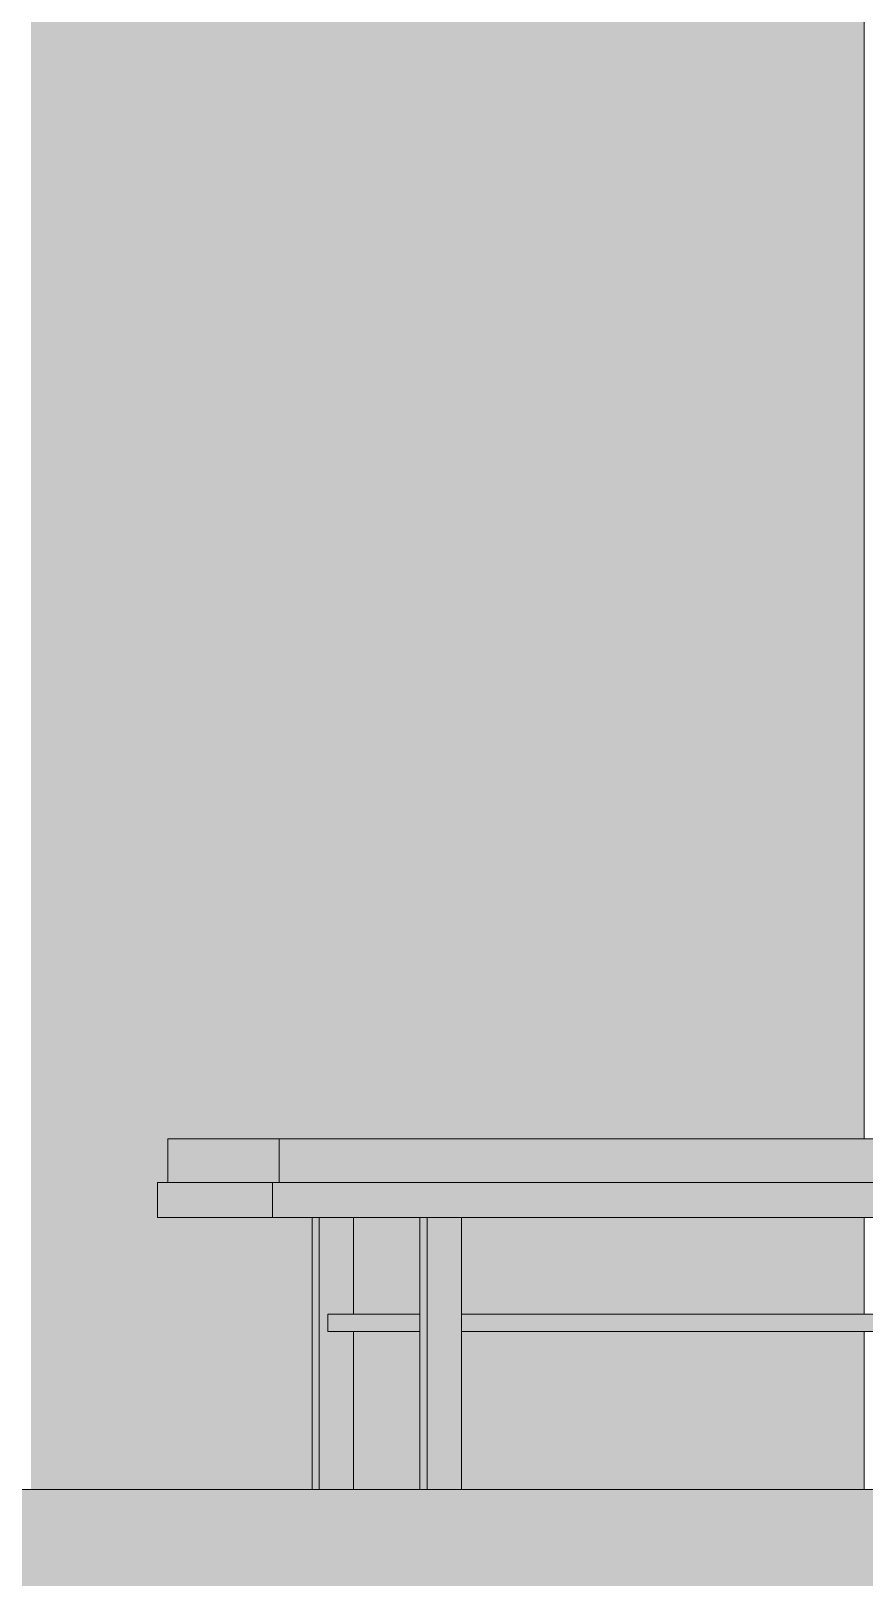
# Model space of a CAD drawing. Header units: centimetres. Extents: x -4381 to 5639, y -3920 to 4826.
# Drawn here: x 19.812 to 20.762, y 32.104 to 33.867 of the extents above; entities that cross this region are included whole.
import ezdxf
from ezdxf.xclip import XClip

# ---------------------------------------------------------------- set-up
doc = ezdxf.new("R2010")
doc.units = ezdxf.units.CM
doc.header["$MEASUREMENT"] = 0
doc.header["$XCLIPFRAME"] = 0
doc.set_wipeout_variables(frame=1)
doc.linetypes.add('Wipeout_Contour', pattern=[100, 0, -100])
for name, color, linetype in [('01- MOBILIER', 7, 'Continuous'), ('Dalles', 7, 'Continuous'), ('Drawing & Figure', 7, 'Continuous'), ('Structural - Bearing', 7, 'Continuous')]:
    doc.layers.add(name, color=color, linetype=linetype)
for name, color, linetype, lineweight in [('01- MOBILIER_Pen_No__1', 7, 'Continuous', 5), ('01- MOBILIER_Pen_No__101', 252, 'Continuous', 5), ('01- MOBILIER_Pen_No__18', 9, 'Continuous', 5), ('01- MOBILIER_Pen_No__2', 8, 'Continuous', 5), ('Dalles_Pen_No__1', 7, 'Continuous', 5), ('Structural - Bearing_Pen_No__1', 7, 'Continuous', 5)]:
    doc.layers.add(name, color=color, linetype=linetype, lineweight=lineweight)
doc.layers.add('Structural - Bearing_Pen_No__112', color=7, linetype='Continuous', lineweight=5, true_color=0xd5aaaa)

# ---------------------------------------------------------------- blocks, each defined once
blk = doc.blocks.new('Drawing_8_8', base_point=(-322.5754, 32.2036))
at = {"color": 254, "linetype": 'Wipeout_Contour', "lineweight": 0, "ltscale": 421.419433}
blk.add_wipeout([(19.8121, 35.3036), (19.8121, 32.2036), (20.1121, 32.2036), (20.1121, 32.5136), (19.9563, 32.5136), (19.9563, 32.5536), (19.9681, 32.5536), (19.9681, 32.6036), (20.0953, 32.6036), (20.1121, 32.6036), (20.1121, 35.3036)], dxfattribs=at).dxf.layer = 'Structural - Bearing'
at = {"color": 254, "linetype": 'Wipeout_Contour', "lineweight": 0, "ltscale": 152.972167}
blk.add_wipeout([(20.2557, 32.5136), (20.1798, 32.5136), (20.1798, 32.4036), (20.2557, 32.4036)], dxfattribs=at).dxf.layer = 'Structural - Bearing'
at = {"color": 254, "linetype": 'Wipeout_Contour', "lineweight": 0, "ltscale": 153.63881}
blk.add_wipeout([(20.762, 32.5136), (20.303, 32.5136), (20.303, 32.4036), (20.762, 32.4036)], dxfattribs=at).dxf.layer = 'Structural - Bearing'
at = {"color": 254, "linetype": 'Wipeout_Contour', "lineweight": 0, "ltscale": 152.411638}
blk.add_wipeout([(20.1798, 32.3836), (20.1798, 32.2036), (20.2557, 32.2036), (20.2557, 32.3836)], dxfattribs=at).dxf.layer = 'Structural - Bearing'
at = {"color": 254, "linetype": 'Wipeout_Contour', "lineweight": 0, "ltscale": 153.080703}
blk.add_wipeout([(20.303, 32.2036), (20.762, 32.2036), (20.762, 32.3836), (20.303, 32.3836)], dxfattribs=at).dxf.layer = 'Structural - Bearing'
at = {"layer": 'Structural - Bearing_Pen_No__112', "linetype": 'Continuous', "ltscale": 10}
for points in [[(19.8121, 35.3036), (19.8121, 32.2036), (20.1121, 32.2036), (20.1121, 32.5136), (19.9563, 32.5136), (19.9563, 32.5536), (19.9681, 32.5536), (19.9681, 32.6036), (20.0953, 32.6036), (20.1121, 32.6036), (20.1121, 35.3036)], [(20.2557, 32.5136), (20.1798, 32.5136), (20.1798, 32.4036), (20.2557, 32.4036)], [(20.762, 32.5136), (20.303, 32.5136), (20.303, 32.4036), (20.762, 32.4036)], [(20.1798, 32.3836), (20.1798, 32.2036), (20.2557, 32.2036), (20.2557, 32.3836)], [(20.303, 32.2036), (20.762, 32.2036), (20.762, 32.3836), (20.303, 32.3836)]]:
    blk.add_hatch(color=256, dxfattribs=at).paths.add_polyline_path(points)
at = {"color": 254, "linetype": 'Wipeout_Contour', "lineweight": 0, "ltscale": 152.815036}
blk.add_wipeout([(19.9563, 32.5536), (19.9563, 32.5136), (20.0875, 32.5136), (20.0875, 32.5536)], dxfattribs=at).dxf.layer = '01- MOBILIER'
at = {"color": 254, "linetype": 'Wipeout_Contour', "lineweight": 0, "ltscale": 243.264793}
blk.add_wipeout([(20.1121, 32.6036), (20.762, 32.6036), (20.762, 35.2036), (22.612, 35.2036), (22.612, 35.3036), (20.1121, 35.3036)], dxfattribs=at).dxf.layer = 'Structural - Bearing'
at = {"color": 254, "linetype": 'Wipeout_Contour', "lineweight": 0, "ltscale": 152.429409}
blk.add_wipeout([(20.1326, 32.5136), (20.1121, 32.5136), (20.1121, 32.2036), (20.1326, 32.2036)], dxfattribs=at).dxf.layer = 'Structural - Bearing'
at = {"layer": '01- MOBILIER_Pen_No__2', "linetype": 'Continuous', "ltscale": 10}
blk.add_hatch(color=256, dxfattribs=at).paths.add_polyline_path([(19.9563, 32.5536), (19.9563, 32.5136), (20.0875, 32.5136), (20.0875, 32.5536)])
at = {"layer": 'Structural - Bearing_Pen_No__112', "linetype": 'Continuous', "ltscale": 10}
for points in [[(20.1121, 32.6036), (20.762, 32.6036), (20.762, 35.2036), (22.612, 35.2036), (22.612, 35.3036), (20.1121, 35.3036)], [(20.1326, 32.5136), (20.1121, 32.5136), (20.1121, 32.2036), (20.1326, 32.2036)]]:
    blk.add_hatch(color=256, dxfattribs=at).paths.add_polyline_path(points)
at = {"layer": '01- MOBILIER_Pen_No__1', "linetype": 'Continuous', "ltscale": 10}
blk.add_line((19.9563, 32.5136), (19.9563, 32.5536), dxfattribs=at)
at = {"color": 254, "linetype": 'Wipeout_Contour', "lineweight": 0, "ltscale": 154.951231}
blk.add_wipeout([(21.9484, 32.5536), (20.0875, 32.5536), (20.0875, 32.5136), (21.9484, 32.5136)], dxfattribs=at).dxf.layer = '01- MOBILIER'
at = {"layer": '01- MOBILIER_Pen_No__18', "linetype": 'Continuous', "ltscale": 10}
blk.add_hatch(color=256, dxfattribs=at).paths.add_polyline_path([(21.9484, 32.5536), (20.0875, 32.5536), (20.0875, 32.5136), (21.9484, 32.5136)])
at = {"layer": '01- MOBILIER_Pen_No__1', "linetype": 'Continuous', "ltscale": 10}
blk.add_line((20.0875, 32.5136), (19.9563, 32.5136), dxfattribs=at)
at = {"color": 254, "linetype": 'Wipeout_Contour', "lineweight": 0, "ltscale": 152.988789}
blk.add_wipeout([(19.9681, 32.6036), (19.9681, 32.5536), (20.0953, 32.5536), (20.0953, 32.6036)], dxfattribs=at).dxf.layer = '01- MOBILIER'
at = {"color": 254, "linetype": 'Wipeout_Contour', "lineweight": 0, "ltscale": 305.265324}
blk.add_wipeout([(20.1798, 32.5136), (20.1407, 32.5136), (20.1407, 32.2036), (20.1798, 32.2036), (20.1798, 32.3836), (20.1505, 32.3836), (20.1505, 32.4036), (20.1798, 32.4036)], dxfattribs=at).dxf.layer = '01- MOBILIER'
at = {"color": 254, "linetype": 'Wipeout_Contour', "lineweight": 0, "ltscale": 152.770336}
blk.add_wipeout([(20.303, 32.2036), (20.303, 32.5136), (20.2638, 32.5136), (20.2638, 32.2036)], dxfattribs=at).dxf.layer = '01- MOBILIER'
at = {"layer": '01- MOBILIER_Pen_No__101', "linetype": 'Continuous', "ltscale": 10}
blk.add_hatch(color=256, dxfattribs=at).paths.add_polyline_path([(19.9681, 32.6036), (19.9681, 32.5536), (20.0953, 32.5536), (20.0953, 32.6036)])
at = {"layer": '01- MOBILIER_Pen_No__18', "linetype": 'Continuous', "ltscale": 10}
for points in [[(20.1798, 32.5136), (20.1407, 32.5136), (20.1407, 32.2036), (20.1798, 32.2036), (20.1798, 32.3836), (20.1505, 32.3836), (20.1505, 32.4036), (20.1798, 32.4036)], [(20.303, 32.2036), (20.303, 32.5136), (20.2638, 32.5136), (20.2638, 32.2036)]]:
    blk.add_hatch(color=256, dxfattribs=at).paths.add_polyline_path(points)
at = {"layer": '01- MOBILIER_Pen_No__1', "linetype": 'Continuous', "ltscale": 10}
for p, q in [((19.9681, 32.5536), (19.9681, 32.6036)), ((21.9484, 32.5136), (20.303, 32.5136))]:
    blk.add_line(p, q, dxfattribs=at)
at = {"color": 254, "linetype": 'Wipeout_Contour', "lineweight": 0, "ltscale": 154.40113}
blk.add_wipeout([(20.0953, 32.6036), (20.0953, 32.5536), (21.3, 32.5536), (21.3, 32.6036)], dxfattribs=at).dxf.layer = '01- MOBILIER'
at = {"color": 254, "linetype": 'Wipeout_Contour', "lineweight": 0, "ltscale": 152.459784}
blk.add_wipeout([(20.1407, 32.2036), (20.1407, 32.5136), (20.1326, 32.5136), (20.1326, 32.2036)], dxfattribs=at).dxf.layer = '01- MOBILIER'
at = {"color": 254, "linetype": 'Wipeout_Contour', "lineweight": 0, "ltscale": 152.720524}
blk.add_wipeout([(20.2557, 32.5136), (20.2557, 32.2036), (20.2638, 32.2036), (20.2638, 32.5136)], dxfattribs=at).dxf.layer = '01- MOBILIER'
at = {"color": 254, "linetype": 'Wipeout_Contour', "lineweight": 0, "ltscale": 154.414261}
blk.add_wipeout([(20.303, 32.4036), (20.303, 32.3836), (21.6791, 32.3836), (21.6791, 32.4036)], dxfattribs=at).dxf.layer = '01- MOBILIER'
at = {"layer": '01- MOBILIER_Pen_No__18', "linetype": 'Continuous', "ltscale": 10}
for points in [[(20.0953, 32.6036), (20.0953, 32.5536), (21.3, 32.5536), (21.3, 32.6036)], [(20.303, 32.4036), (20.303, 32.3836), (21.6791, 32.3836), (21.6791, 32.4036)]]:
    blk.add_hatch(color=256, dxfattribs=at).paths.add_polyline_path(points)
at = {"layer": '01- MOBILIER_Pen_No__2', "linetype": 'Continuous', "ltscale": 10}
for points in [[(20.1407, 32.2036), (20.1407, 32.5136), (20.1326, 32.5136), (20.1326, 32.2036)], [(20.2557, 32.5136), (20.2557, 32.2036), (20.2638, 32.2036), (20.2638, 32.5136)]]:
    blk.add_hatch(color=256, dxfattribs=at).paths.add_polyline_path(points)
at = {"layer": 'Dalles', "linetype": 'Continuous', "lineweight": 0, "ltscale": 10, "true_color": 0x000000}
blk.add_hatch(color=18, dxfattribs=at).paths.add_polyline_path([(22.612, 31.9036), (22.612, 32.2036), (18.912, 32.2036), (18.912, 31.9036)])
at = {"layer": '01- MOBILIER_Pen_No__1', "linetype": 'Continuous', "ltscale": 10}
for p, q in [((20.0953, 32.6036), (19.9681, 32.6036)), ((21.3, 32.6036), (20.0953, 32.6036)), ((20.0953, 32.5536), (20.0953, 32.6036)), ((20.0875, 32.5536), (19.9563, 32.5536)), ((21.9484, 32.5536), (20.0875, 32.5536)), ((20.0875, 32.5136), (20.0875, 32.5536)), ((20.2638, 32.5136), (20.0875, 32.5136)), ((20.1326, 32.2036), (20.1326, 32.5136)), ((20.1407, 32.2036), (20.1407, 32.5136)), ((20.303, 32.5136), (20.2638, 32.5136)), ((20.303, 32.2036), (20.303, 32.5136)), ((21.6791, 32.4036), (20.303, 32.4036)), ((21.6791, 32.3836), (20.303, 32.3836))]:
    blk.add_line(p, q, dxfattribs=at)
at = {"layer": 'Dalles_Pen_No__1', "linetype": 'Continuous', "ltscale": 10}
blk.add_line((22.612, 32.2036), (18.912, 32.2036), dxfattribs=at)
at = {"layer": 'Structural - Bearing_Pen_No__1', "linetype": 'Continuous', "ltscale": 10}
for p, q in [((20.762, 35.2036), (20.762, 32.6036)), ((20.762, 32.5136), (20.762, 32.4036)), ((20.762, 32.3836), (20.762, 32.2036))]:
    blk.add_line(p, q, dxfattribs=at)
at = {"color": 254, "linetype": 'Wipeout_Contour', "lineweight": 0, "ltscale": 152.72117}
blk.add_wipeout([(20.1505, 32.4036), (20.1505, 32.3836), (20.2557, 32.3836), (20.2557, 32.4036)], dxfattribs=at).dxf.layer = '01- MOBILIER'
at = {"layer": '01- MOBILIER_Pen_No__2', "linetype": 'Continuous', "ltscale": 10}
blk.add_hatch(color=256, dxfattribs=at).paths.add_polyline_path([(20.1505, 32.4036), (20.1505, 32.3836), (20.2557, 32.3836), (20.2557, 32.4036)])
at = {"layer": '01- MOBILIER_Pen_No__1', "linetype": 'Continuous', "ltscale": 10}
for p, q in [((20.1798, 32.4036), (20.1798, 32.5136)), ((20.2557, 32.2036), (20.2557, 32.5136)), ((20.2638, 32.2036), (20.2638, 32.5136)), ((20.2557, 32.4036), (20.1505, 32.4036)), ((20.1505, 32.3836), (20.1505, 32.4036)), ((20.2557, 32.3836), (20.1505, 32.3836)), ((20.1798, 32.2036), (20.1798, 32.3836))]:
    blk.add_line(p, q, dxfattribs=at)

msp = doc.modelspace()

# ---------------------------------------------------------------- block references
at = {"layer": 'Drawing & Figure', "color": 151, "linetype": 'Continuous', "lineweight": 5, "ltscale": 10, "true_color": 0x80c2ff}
ref = msp.add_blockref('Drawing_8_8', (-322.57542, 32.20361), dxfattribs=at)
XClip(ref).set_block_clipping_path([(1, 23.6253966175), (50.7463984619, 45.1170657245)])

doc.saveas('drawing.dxf')
